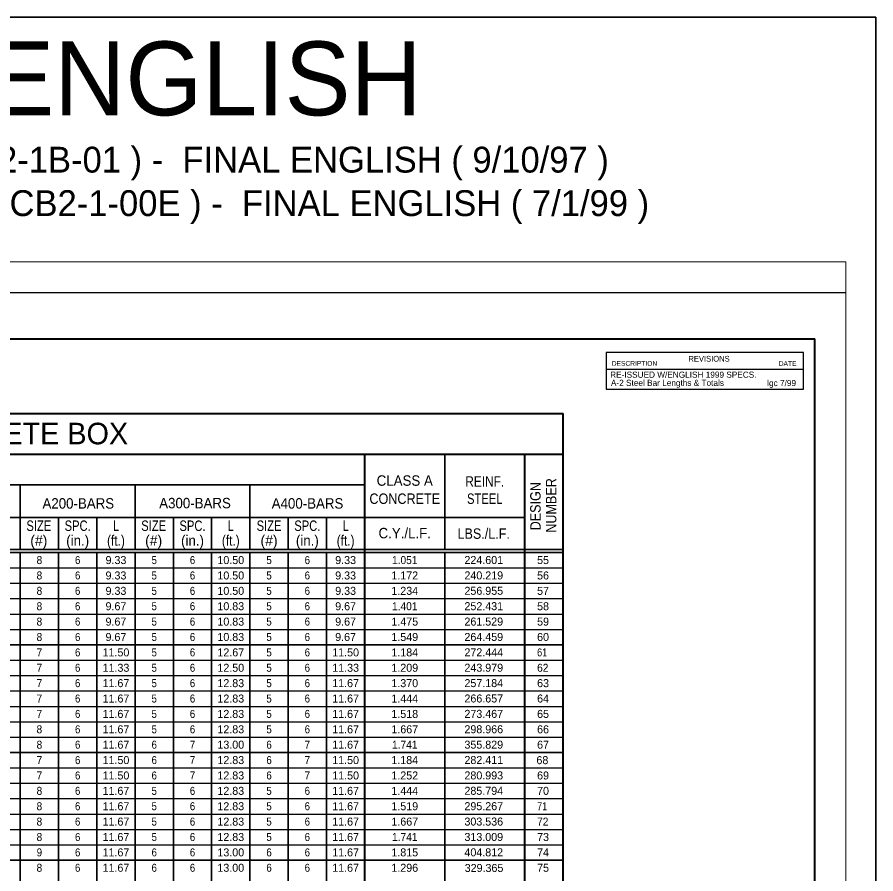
# Model space of a CAD drawing. Extents: x 187 to 558, y -82 to 195.
# Drawn here: x 418.3 to 557.8, y 55.4 to 194.6 of the extents above; entities that cross this region are included whole.
import ezdxf
from ezdxf.enums import TextEntityAlignment as Align

# ---------------------------------------------------------------- set-up
doc = ezdxf.new("R2010")
doc.units = 0
doc.header["$LTSCALE"] = 0.52
doc.layers.add('1', color=7, linetype='Continuous', lineweight=25)

msp = doc.modelspace()

# ---------------------------------------------------------------- linework, layer by layer
at = {"layer": '1', "lineweight": 13}
for p in [(192.9042, 154.8811), (552.9042, -75.1189)]:
    msp.add_line(p, (552.9042, 154.8811), dxfattribs=at)
at = {"layer": '1', "lineweight": 40}
for p, q in [((222.9042, 142.3811), (547.9042, 142.3811)), ((547.9042, -62.6189), (547.9042, 142.3811)), ((242.6892, 130.2354), (506.9717, 130.2354)), ((506.9717, -12.3547), (506.9717, 130.2354)), ((242.6892, 123.6452), (506.9717, 123.6452)), ((474.7517, -12.3547), (474.7517, 123.6452)), ((500.7517, -12.3547), (500.7517, 123.6452)), ((500.7517, -12.3547), (500.7517, 107.6452))]:
    msp.add_line(p, q, dxfattribs=at)
at = {"layer": '1'}
for p, q in [((513.9567, 137.4211), (546.0217, 137.4211)), ((513.9567, 134.1728), (546.0276, 134.1728)), ((261.3492, 105.1452), (506.9717, 105.1452)), ((261.3492, 102.6452), (506.9717, 102.6452)), ((261.3492, 100.1452), (506.9717, 100.1452)), ((261.3492, 97.6452), (506.9717, 97.6452)), ((261.3492, 95.1452), (506.9717, 95.1452)), ((261.3492, 90.1452), (506.9717, 90.1452)), ((261.3492, 87.6452), (506.9717, 87.6452)), ((261.3492, 85.1452), (506.9717, 85.1452)), ((261.3492, 82.6453), (506.9717, 82.6453)), ((261.3492, 80.1453), (506.9717, 80.1453)), ((261.3492, 77.6453), (506.9717, 77.6453)), ((261.3492, 72.6453), (506.9717, 72.6453)), ((261.3492, 70.1453), (506.9717, 70.1453)), ((261.3492, 67.6453), (506.9717, 67.6453)), ((261.3492, 65.1453), (506.9717, 65.1453)), ((261.3492, 62.6452), (506.9717, 62.6452)), ((261.3492, 60.1452), (506.9717, 60.1452))]:
    msp.add_line(p, q, dxfattribs=at)
at = {"layer": '1', "lineweight": 35}
for p, q in [((474.7517, 108.1452), (474.7517, 123.6452)), ((487.7517, 108.1452), (487.7517, 123.6452)), ((500.7517, 108.1452), (500.7517, 123.6452)), ((418.7717, 108.1452), (418.7717, 118.6452)), ((437.4317, 108.1452), (437.4317, 118.6452)), ((456.0917, 108.1452), (456.0917, 118.6452)), ((306.8118, 113.3361), (500.7517, 113.3361)), ((424.9917, 108.1452), (424.9917, 113.3361)), ((431.2117, 108.1452), (431.2117, 113.3361)), ((443.6517, 108.1452), (443.6517, 113.3361)), ((449.8717, 108.1452), (449.8717, 113.3361)), ((462.3117, 108.1452), (462.3117, 113.3361)), ((468.5317, 108.1452), (468.5317, 113.3361)), ((274.7901, 108.1452), (506.9717, 108.1452)), ((274.7901, 107.6452), (506.9717, 107.6452)), ((418.7717, -12.3547), (418.7717, 107.6452)), ((424.9917, -12.3547), (424.9917, 107.6452)), ((431.2117, -12.3547), (431.2117, 107.6452)), ((437.4317, -12.3547), (437.4317, 107.6452)), ((443.6517, -12.3547), (443.6517, 107.6452)), ((449.8717, -12.3547), (449.8717, 107.6452)), ((456.0917, -12.3547), (456.0917, 107.6452)), ((462.3117, -12.3547), (462.3117, 107.6452)), ((468.5317, -12.3547), (468.5317, 107.6452)), ((487.7517, -12.3547), (487.7517, 107.6452)), ((242.6892, 92.6452), (506.9717, 92.6452)), ((242.6892, 75.1453), (506.9717, 75.1453)), ((242.6892, 57.6452), (506.9717, 57.6452))]:
    msp.add_line(p, q, dxfattribs=at)
msp.add_lwpolyline([(187.0721, -82.4459), (557.7998, -82.4459), (557.7998, 194.6359), (187.0721, 194.6359)], close=True, dxfattribs=at)
at = {"layer": '1'}
for points in [[(207.9042, -70.1189), (207.9042, 149.8811), (552.9042, 149.8811)], [(546.0276, 134.1728), (546.0276, 140.1294), (513.9567, 140.1294), (513.9567, 134.1728)]]:
    msp.add_lwpolyline(points, dxfattribs=at)
at = {"layer": '1', "lineweight": 35}
msp.add_lwpolyline([(274.7901, 118.6452), (306.8118, 118.6452), (474.7517, 118.6452)], dxfattribs=at)

# ---------------------------------------------------------------- texts
at = {"layer": '1'}
for s, height, p in [('1999 SPECS.- FINAL ENGLISH', 12, (254.8188, 178.6837)), ('( p. 54B ) ONE CELL REINF. CONC. BOX CULVERT - ( RCB2-1B-01 ) -  FINAL ENGLISH ( 9/10/97 )', 4.2, (261.6172, 169.3818)), ('( p. R-54BE ) ONE CELL REINF. CONC. BOX CULVERT - ( RCB2-1-00E ) -  FINAL ENGLISH ( 7/1/99 )', 4.2, (261.6172, 162.3164)), ('DESCRIPTION', 0.7829, (514.8876, 137.9811)), ('DATE', 0.7829, (542.0251, 137.9627)), ('RE-ISSUED W/ENGLISH 1999 SPECS.', 1, (514.6309, 136.0411)), ('A-2 Steel Bar Lengths & Totals', 1, (514.7584, 134.7144)), ('lgc 7/99 ', 1, (540.1509, 134.6886)), ('DATA TABLE - ONE CELL REINFORCED CONCRETE BOX ', 3.5, (309.3954, 125.2283)), ('55', 1.3, (502.7568, 105.7661)), ('56', 1.3, (502.7568, 103.2661)), ('57', 1.3, (502.7568, 100.7661)), ('58', 1.3, (502.7568, 98.2661)), ('59', 1.3, (502.7568, 95.7661)), ('60', 1.3, (502.7568, 93.2661)), ('63', 1.3, (502.7568, 85.7661)), ('64', 1.3, (502.7568, 83.2661)), ('65', 1.3, (502.7568, 80.7661)), ('66', 1.3, (502.7568, 78.2661)), ('67', 1.3, (502.7568, 75.7661)), ('68', 1.3, (502.6501, 73.2553)), ('69', 1.3, (502.7568, 70.7661)), ('70', 1.3, (502.7568, 68.2661)), ('73', 1.3, (502.7568, 60.7661)), ('74', 1.3, (502.7568, 58.2661)), ('75', 1.3, (502.7568, 55.7661))]:
    msp.add_text(s, height=height, dxfattribs=at).set_placement(p)
for s, height, width, p in [('REVISIONS', 0.9395, 0.95, (527.3409, 138.6569)), ('61', 1.3, 0.85, (502.7568, 90.7661)), ('62', 1.3, 0.95, (502.7568, 88.2661)), ('71', 1.3, 0.85, (502.7568, 65.7661)), ('72', 1.3, 0.95, (502.7568, 63.2661))]:
    msp.add_text(s, height=height, dxfattribs=dict(at, width=width)).set_placement(p)
for s, height, width, p in [('CLASS A', 1.7, 0.95, (481.2515, 118.4902)), ('REINF.', 1.7, 0.85, (494.2517, 118.3402)), ('CONCRETE', 1.7, 0.9, (481.2517, 115.5403)), ('STEEL', 1.7, 0.8, (494.2517, 115.5403)), ('A200-BARS', 1.7, 0.95, (428.203, 114.7752)), ('A300-BARS', 1.7, 0.95, (447.1722, 114.8244)), ('A400-BARS', 1.7, 0.95, (465.4505, 114.7752)), ('SIZE', 1.7, 0.8, (421.7892, 111.1469)), ('SPC.', 1.7, 0.8, (428.1009, 111.1469)), ('L', 1.7, 0.75, (434.3209, 111.1469)), ('SIZE', 1.7, 0.8, (440.4492, 111.1469)), ('SPC.', 1.7, 0.8, (446.7609, 111.1469)), ('L', 1.7, 0.75, (452.9809, 111.1469)), ('SIZE', 1.7, 0.8, (459.2009, 111.1469)), ('SPC.', 1.7, 0.8, (465.4209, 111.1469)), ('L', 1.7, 0.75, (471.6409, 111.1469)), ('C.Y./L.F.', 1.7, 0.95, (481.2515, 109.9469)), ('LBS./L.F.', 1.7, 0.9, (494.0834, 109.8678)), ('(in.)', 1.7, 0.95, (428.1009, 108.7469)), ('(ft.)', 1.7, 0.85, (434.321, 108.7469)), ('(in.)', 1.7, 0.95, (446.7609, 108.7469)), ('(ft.)', 1.7, 0.85, (452.981, 108.7469)), ('(in.)', 1.7, 0.95, (465.4209, 108.7469)), ('(ft.)', 1.7, 0.85, (471.641, 108.7469)), ('8', 1.3, 0.95, (421.8818, 105.7661)), ('6', 1.3, 0.9, (428.1013, 105.7661)), ('5', 1.3, 0.9, (440.5413, 105.7661)), ('6', 1.3, 0.9, (446.7613, 105.7661)), ('5', 1.3, 0.9, (459.2013, 105.7661)), ('6', 1.3, 0.9, (465.4213, 105.7661)), ('1.051', 1.3, 0.95, (481.2517, 105.7661)), ('8', 1.3, 0.95, (421.8818, 103.2661)), ('6', 1.3, 0.9, (428.1013, 103.2661)), ('5', 1.3, 0.9, (440.5413, 103.2661)), ('6', 1.3, 0.9, (446.7613, 103.2661)), ('5', 1.3, 0.9, (459.2013, 103.2661)), ('6', 1.3, 0.9, (465.4213, 103.2661)), ('8', 1.3, 0.95, (421.8818, 100.7661)), ('6', 1.3, 0.9, (428.1013, 100.7661)), ('5', 1.3, 0.9, (440.5413, 100.7661)), ('6', 1.3, 0.9, (446.7613, 100.7661)), ('5', 1.3, 0.9, (459.2013, 100.7661)), ('6', 1.3, 0.9, (465.4213, 100.7661)), ('8', 1.3, 0.95, (421.8818, 98.2661)), ('6', 1.3, 0.9, (428.1013, 98.2661)), ('5', 1.3, 0.9, (440.5413, 98.2661)), ('6', 1.3, 0.9, (446.7613, 98.2661)), ('5', 1.3, 0.9, (459.2013, 98.2661)), ('6', 1.3, 0.9, (465.4213, 98.2661)), ('1.401', 1.3, 0.95, (481.2517, 98.2661)), ('8', 1.3, 0.95, (421.8818, 95.7661)), ('6', 1.3, 0.9, (428.1013, 95.7661)), ('5', 1.3, 0.9, (440.5413, 95.7661)), ('6', 1.3, 0.9, (446.7613, 95.7661)), ('5', 1.3, 0.9, (459.2013, 95.7661)), ('6', 1.3, 0.9, (465.4213, 95.7661)), ('8', 1.3, 0.95, (421.8818, 93.2661)), ('6', 1.3, 0.9, (428.1013, 93.2661)), ('5', 1.3, 0.9, (440.5413, 93.2661)), ('6', 1.3, 0.9, (446.7613, 93.2661)), ('5', 1.3, 0.9, (459.2013, 93.2661)), ('6', 1.3, 0.9, (465.4213, 93.2661)), ('7', 1.3, 0.95, (421.8822, 90.7661)), ('6', 1.3, 0.9, (428.1013, 90.7661)), ('5', 1.3, 0.9, (440.5413, 90.7661)), ('6', 1.3, 0.9, (446.7613, 90.7661)), ('5', 1.3, 0.9, (459.2013, 90.7661)), ('6', 1.3, 0.9, (465.4213, 90.7661)), ('7', 1.3, 0.95, (421.8822, 88.2661)), ('6', 1.3, 0.9, (428.1013, 88.2661)), ('5', 1.3, 0.9, (440.5413, 88.2661)), ('6', 1.3, 0.9, (446.7613, 88.2661)), ('5', 1.3, 0.9, (459.2013, 88.2661)), ('6', 1.3, 0.9, (465.4213, 88.2661)), ('7', 1.3, 0.95, (421.8822, 85.7661)), ('6', 1.3, 0.9, (428.1013, 85.7661)), ('5', 1.3, 0.9, (440.5413, 85.7661)), ('6', 1.3, 0.9, (446.7613, 85.7661)), ('5', 1.3, 0.9, (459.2013, 85.7661)), ('6', 1.3, 0.9, (465.4213, 85.7661)), ('7', 1.3, 0.95, (421.8822, 83.2661)), ('6', 1.3, 0.9, (428.1013, 83.2661)), ('5', 1.3, 0.9, (440.5413, 83.2661)), ('6', 1.3, 0.9, (446.7613, 83.2661)), ('5', 1.3, 0.9, (459.2013, 83.2661)), ('6', 1.3, 0.9, (465.4213, 83.2661)), ('7', 1.3, 0.95, (421.8822, 80.7661)), ('6', 1.3, 0.9, (428.1013, 80.7661)), ('5', 1.3, 0.9, (440.5413, 80.7661)), ('6', 1.3, 0.9, (446.7613, 80.7661)), ('5', 1.3, 0.9, (459.2013, 80.7661)), ('6', 1.3, 0.9, (465.4213, 80.7661)), ('8', 1.3, 0.95, (421.8818, 78.2661)), ('6', 1.3, 0.9, (428.1013, 78.2661)), ('5', 1.3, 0.9, (440.5413, 78.2661)), ('6', 1.3, 0.9, (446.7613, 78.2661)), ('5', 1.3, 0.9, (459.2013, 78.2661)), ('6', 1.3, 0.9, (465.4213, 78.2661)), ('8', 1.3, 0.95, (421.8818, 75.7661)), ('6', 1.3, 0.9, (428.1013, 75.7661)), ('6', 1.3, 0.9, (440.5413, 75.7661)), ('7', 1.3, 0.95, (446.7622, 75.7661)), ('6', 1.3, 0.9, (459.2013, 75.7661)), ('7', 1.3, 0.95, (465.4222, 75.7661)), ('1.741', 1.3, 0.95, (481.2517, 75.7661)), ('7', 1.3, 0.95, (421.8822, 73.2661)), ('6', 1.3, 0.9, (428.1013, 73.2661)), ('6', 1.3, 0.9, (440.5413, 73.2661)), ('7', 1.3, 0.95, (446.7622, 73.2661)), ('6', 1.3, 0.9, (459.2013, 73.2661)), ('7', 1.3, 0.95, (465.4222, 73.2661)), ('7', 1.3, 0.95, (421.8822, 70.7661)), ('6', 1.3, 0.9, (428.1013, 70.7661)), ('6', 1.3, 0.9, (440.5413, 70.7661)), ('7', 1.3, 0.95, (446.7622, 70.7661)), ('6', 1.3, 0.9, (459.2013, 70.7661)), ('7', 1.3, 0.95, (465.4222, 70.7661)), ('8', 1.3, 0.95, (421.8818, 68.2661)), ('6', 1.3, 0.9, (428.1013, 68.2661)), ('5', 1.3, 0.9, (440.5413, 68.2661)), ('6', 1.3, 0.9, (446.7613, 68.2661)), ('5', 1.3, 0.9, (459.2013, 68.2661)), ('6', 1.3, 0.9, (465.4213, 68.2661)), ('8', 1.3, 0.95, (421.8818, 65.7661)), ('6', 1.3, 0.9, (428.1013, 65.7661)), ('5', 1.3, 0.9, (440.5413, 65.7661)), ('6', 1.3, 0.9, (446.7613, 65.7661)), ('5', 1.3, 0.9, (459.2013, 65.7661)), ('6', 1.3, 0.9, (465.4213, 65.7661)), ('8', 1.3, 0.95, (421.8818, 63.2661)), ('6', 1.3, 0.9, (428.1013, 63.2661)), ('5', 1.3, 0.9, (440.5413, 63.2661)), ('6', 1.3, 0.9, (446.7613, 63.2661)), ('5', 1.3, 0.9, (459.2013, 63.2661)), ('6', 1.3, 0.9, (465.4213, 63.2661)), ('8', 1.3, 0.95, (421.8818, 60.7661)), ('6', 1.3, 0.9, (428.1013, 60.7661)), ('5', 1.3, 0.9, (440.5413, 60.7661)), ('6', 1.3, 0.9, (446.7613, 60.7661)), ('5', 1.3, 0.9, (459.2013, 60.7661)), ('6', 1.3, 0.9, (465.4213, 60.7661)), ('1.741', 1.3, 0.95, (481.2517, 60.7661)), ('9', 1.3, 0.9, (421.8822, 58.2661)), ('6', 1.3, 0.9, (428.1013, 58.2661)), ('6', 1.3, 0.9, (440.5413, 58.2661)), ('6', 1.3, 0.9, (446.7613, 58.2661)), ('6', 1.3, 0.9, (459.2013, 58.2661)), ('6', 1.3, 0.9, (465.4213, 58.2661)), ('8', 1.3, 0.95, (421.8818, 55.7661)), ('6', 1.3, 0.9, (428.1013, 55.7661)), ('6', 1.3, 0.9, (440.5413, 55.7661)), ('6', 1.3, 0.9, (446.7613, 55.7661)), ('6', 1.3, 0.9, (459.2013, 55.7661)), ('6', 1.3, 0.9, (465.4213, 55.7661))]:
    msp.add_text(s, height=height, dxfattribs=dict(at, width=width)).set_placement(p, align=Align.CENTER)
at = {"layer": '1', "width": 0.9}
for s, p in [('DESIGN', (503.3367, 111.2428)), ('NUMBER', (505.8868, 110.8611))]:
    msp.add_text(s, height=1.7, rotation=90, dxfattribs=at).set_placement(p)
at = {"layer": '1'}
for s, height, p in [('(#)', 1.7, (421.7892, 108.7469)), ('(#)', 1.7, (440.4493, 108.7469)), ('(#)', 1.7, (459.2009, 108.7469)), ('9.33', 1.3, (434.3213, 105.7661)), ('10.50', 1.3, (452.9817, 105.7661)), ('9.33', 1.3, (471.6413, 105.7661)), ('9.33', 1.3, (434.3213, 103.2661)), ('10.50', 1.3, (452.9817, 103.2661)), ('9.33', 1.3, (471.6413, 103.2661)), ('1.172', 1.3, (481.2517, 103.2661)), ('9.33', 1.3, (434.3213, 100.7661)), ('10.50', 1.3, (452.9817, 100.7661)), ('9.33', 1.3, (471.6413, 100.7661)), ('1.234', 1.3, (481.2513, 100.7661)), ('9.67', 1.3, (434.3213, 98.2661)), ('10.83', 1.3, (452.9822, 98.2661)), ('9.67', 1.3, (471.6413, 98.2661)), ('9.67', 1.3, (434.3213, 95.7661)), ('10.83', 1.3, (452.9822, 95.7661)), ('9.67', 1.3, (471.6413, 95.7661)), ('1.475', 1.3, (481.2513, 95.7661)), ('9.67', 1.3, (434.3213, 93.2661)), ('10.83', 1.3, (452.9822, 93.2661)), ('9.67', 1.3, (471.6413, 93.2661)), ('1.549', 1.3, (481.2522, 93.2661)), ('11.50', 1.3, (434.3218, 90.7661)), ('12.67', 1.3, (452.9822, 90.7661)), ('11.50', 1.3, (471.6418, 90.7661)), ('1.184', 1.3, (481.2513, 90.7661)), ('11.33', 1.3, (434.3222, 88.2661)), ('12.50', 1.3, (452.9817, 88.2661)), ('11.33', 1.3, (471.6422, 88.2661)), ('1.209', 1.3, (481.2522, 88.2661)), ('11.67', 1.3, (434.3222, 85.7661)), ('12.83', 1.3, (452.9822, 85.7661)), ('11.67', 1.3, (471.6422, 85.7661)), ('1.370', 1.3, (481.2517, 85.7661)), ('11.67', 1.3, (434.3222, 83.2661)), ('12.83', 1.3, (452.9822, 83.2661)), ('11.67', 1.3, (471.6422, 83.2661)), ('1.444', 1.3, (481.2513, 83.2661)), ('11.67', 1.3, (434.3222, 80.7661)), ('12.83', 1.3, (452.9822, 80.7661)), ('11.67', 1.3, (471.6422, 80.7661)), ('1.518', 1.3, (481.2517, 80.7661)), ('11.67', 1.3, (434.3222, 78.2661)), ('12.83', 1.3, (452.9822, 78.2661)), ('11.67', 1.3, (471.6422, 78.2661)), ('1.667', 1.3, (481.2522, 78.2661)), ('11.67', 1.3, (434.3222, 75.7661)), ('13.00', 1.3, (452.9817, 75.7661)), ('11.67', 1.3, (471.6422, 75.7661)), ('11.50', 1.3, (434.3218, 73.2661)), ('12.83', 1.3, (452.9822, 73.2661)), ('11.50', 1.3, (471.6418, 73.2661)), ('1.184', 1.3, (481.2513, 73.2661)), ('11.50', 1.3, (434.3218, 70.7661)), ('12.83', 1.3, (452.9822, 70.7661)), ('11.50', 1.3, (471.6418, 70.7661)), ('1.252', 1.3, (481.2517, 70.7661)), ('11.67', 1.3, (434.3222, 68.2661)), ('12.83', 1.3, (452.9822, 68.2661)), ('11.67', 1.3, (471.6422, 68.2661)), ('1.444', 1.3, (481.2513, 68.2661)), ('11.67', 1.3, (434.3222, 65.7661)), ('12.83', 1.3, (452.9822, 65.7661)), ('11.67', 1.3, (471.6422, 65.7661)), ('1.519', 1.3, (481.2522, 65.7661)), ('11.67', 1.3, (434.3222, 63.2661)), ('12.83', 1.3, (452.9822, 63.2661)), ('11.67', 1.3, (471.6422, 63.2661)), ('1.667', 1.3, (481.2522, 63.2661)), ('11.67', 1.3, (434.3222, 60.7661)), ('12.83', 1.3, (452.9822, 60.7661)), ('11.67', 1.3, (471.6422, 60.7661)), ('11.67', 1.3, (434.3222, 58.2661)), ('13.00', 1.3, (452.9817, 58.2661)), ('11.67', 1.3, (471.6422, 58.2661)), ('1.815', 1.3, (481.2513, 58.2661)), ('11.67', 1.3, (434.3222, 55.7661)), ('13.00', 1.3, (452.9817, 55.7661)), ('11.67', 1.3, (471.6422, 55.7661)), ('1.296', 1.3, (481.2513, 55.7661))]:
    msp.add_text(s, height=height, dxfattribs=at).set_placement(p, align=Align.CENTER)
for s, p in [('224.601', (497.2334, 105.7744)), ('240.219', (497.2334, 103.2744)), ('256.955', (497.2334, 100.7744)), ('252.431', (497.2334, 98.2744)), ('261.529', (497.2334, 95.7744)), ('264.459', (497.2334, 93.2744)), ('272.444', (497.2334, 90.7744)), ('243.979', (497.2334, 88.2744)), ('257.184', (497.2334, 85.7744)), ('266.657', (497.2334, 83.2744)), ('273.467', (497.2334, 80.7744)), ('298.966', (497.2334, 78.2744)), ('355.829', (497.2334, 75.7744)), ('282.411', (497.2334, 73.2744)), ('280.993', (497.2334, 70.7744)), ('285.794', (497.2334, 68.2744)), ('295.267', (497.2334, 65.7744)), ('303.536', (497.2334, 63.2744)), ('313.009', (497.2334, 60.7744)), ('404.812', (497.2334, 58.2744)), ('329.365', (497.2759, 55.7369))]:
    msp.add_text(s, height=1.3, dxfattribs=at).set_placement(p, align=Align.RIGHT)

doc.saveas('drawing.dxf')
